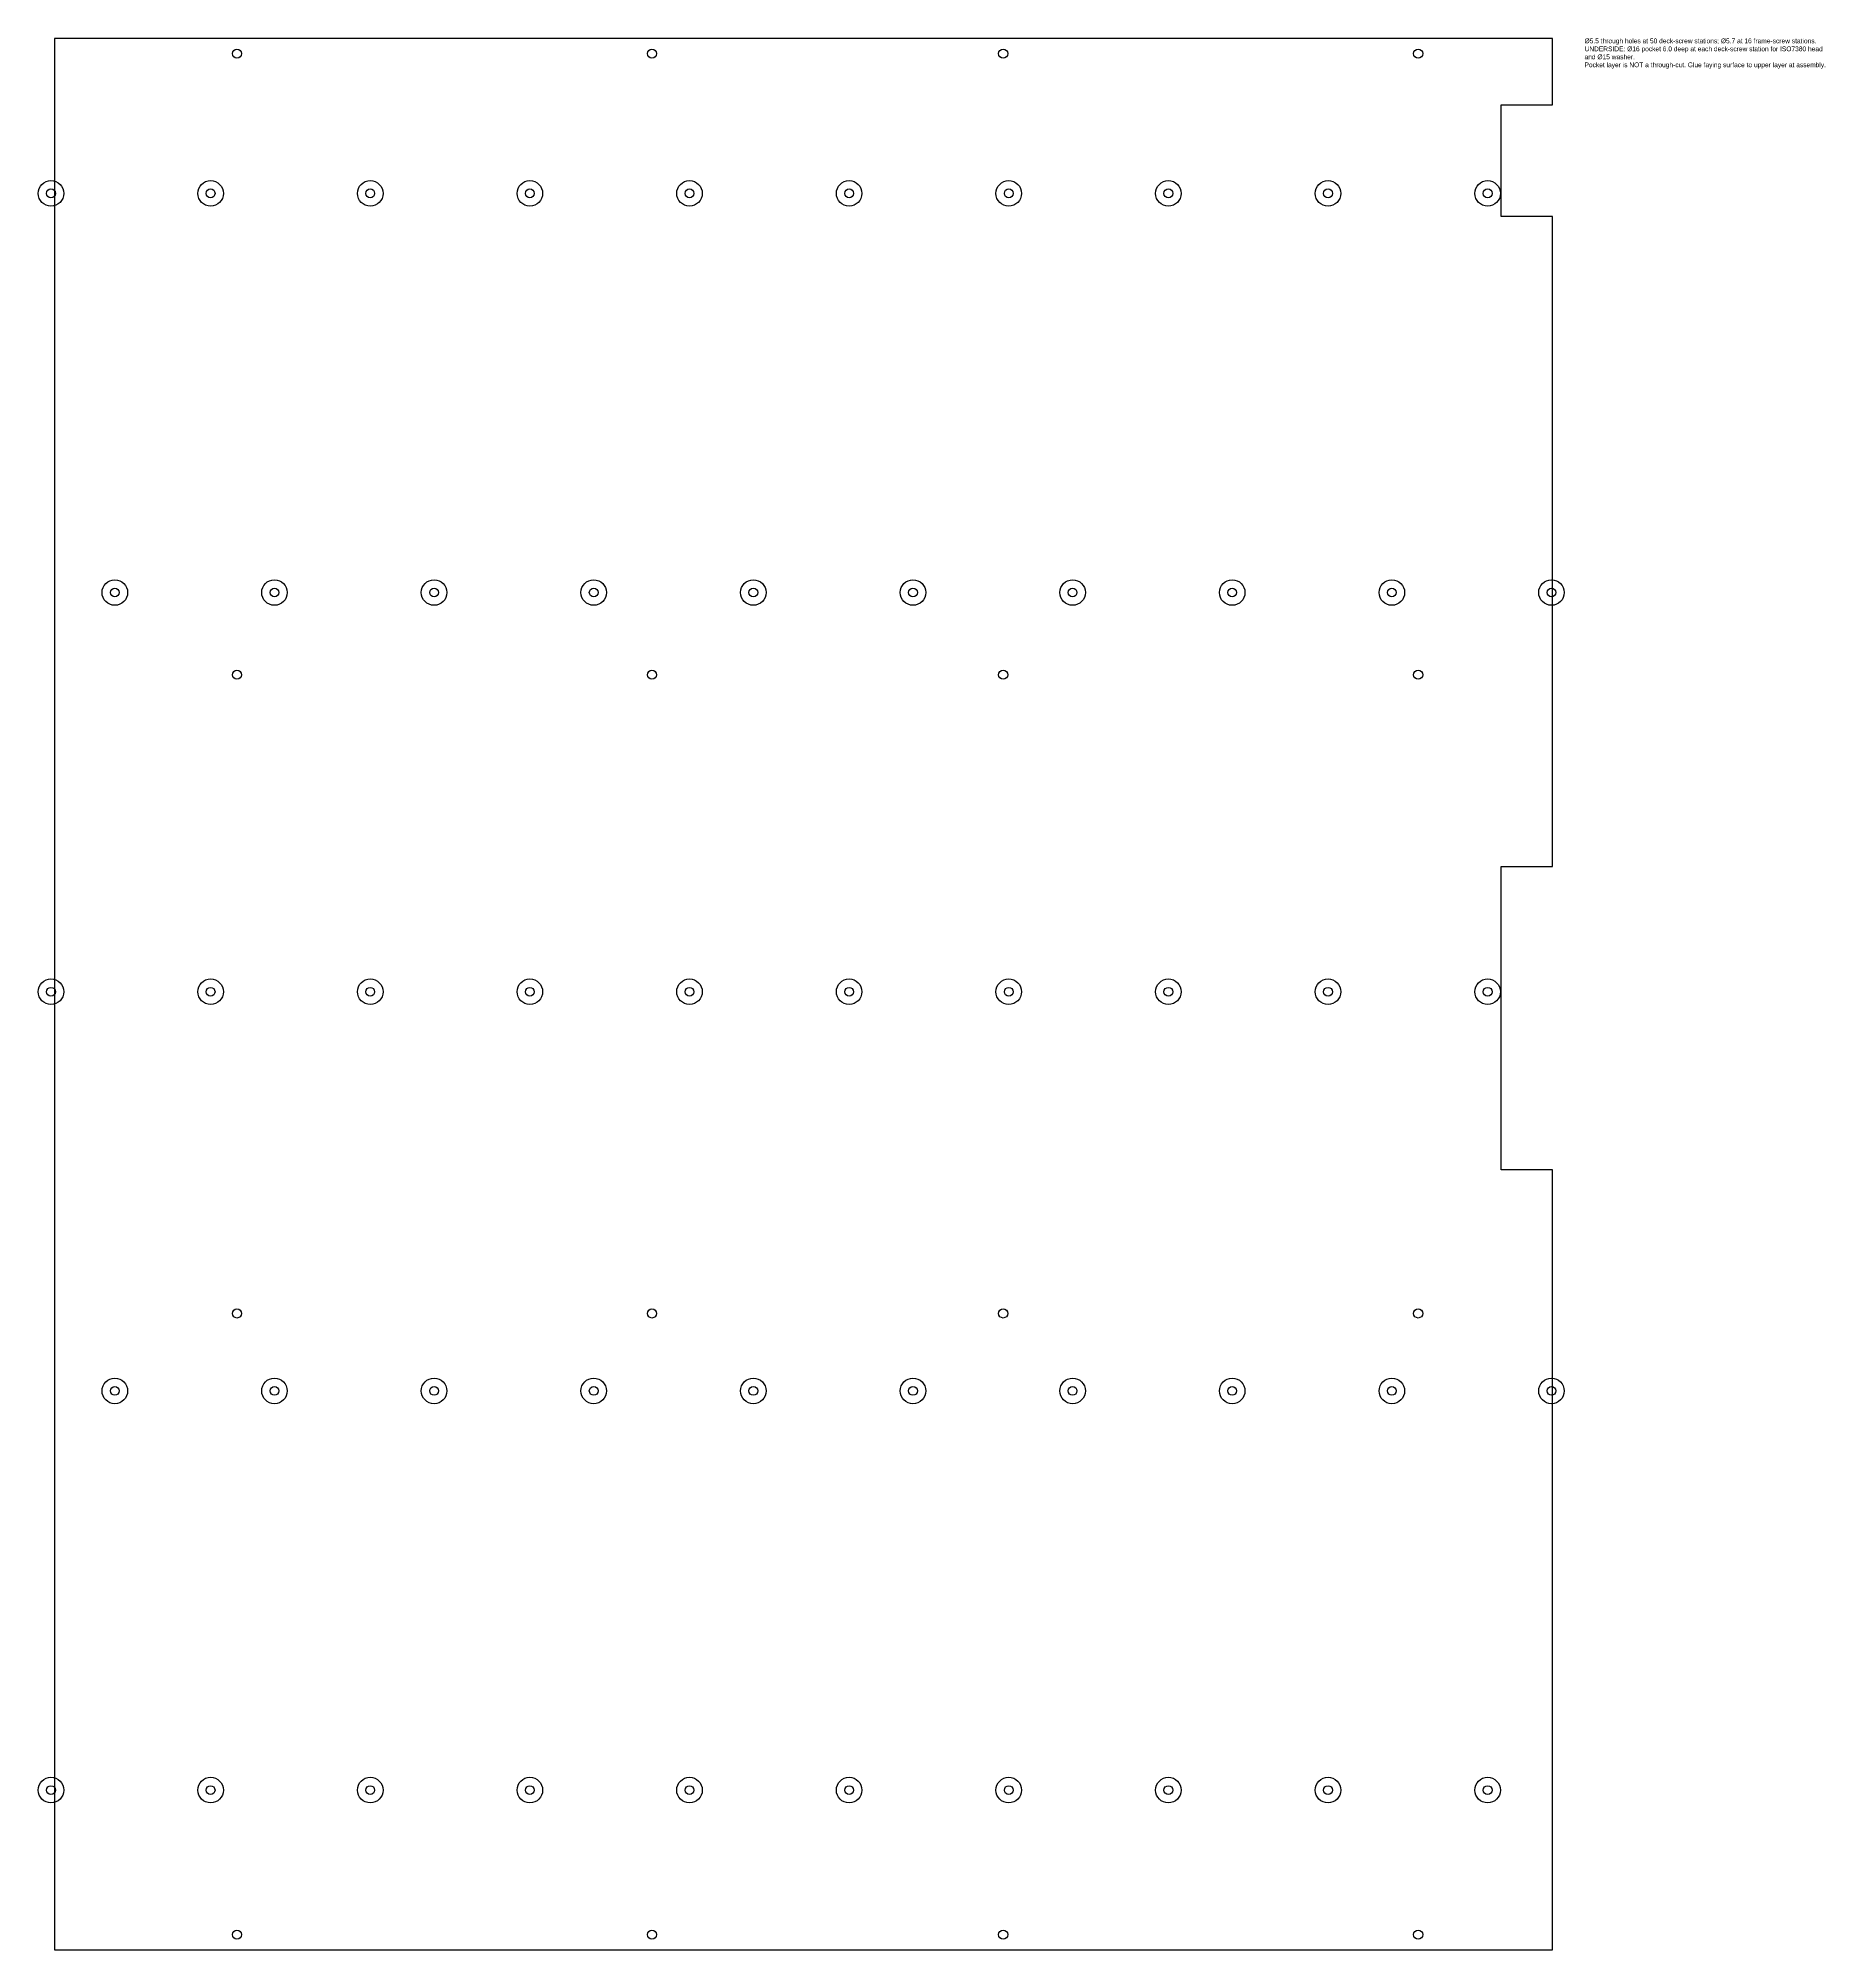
# Model space of a CAD drawing. Header units: millimetres. Extents: x -10 to 1105, y 0 to 1197.
import ezdxf

# ---------------------------------------------------------------- set-up
doc = ezdxf.new("R2010")
doc.units = ezdxf.units.MM
for name, color, linetype in [('CUT_HOLES', 7, 'Continuous'), ('CUT_OUTER', 7, 'Continuous'), ('MACHINING_NOTES', 7, 'Continuous'), ('MILL_UNDERSIDE_POCKET_DEPTH_6', 7, 'Continuous')]:
    doc.layers.add(name, color=color, linetype=linetype)

msp = doc.modelspace()

# ---------------------------------------------------------------- linework, layer by layer
at = {"layer": 'CUT_HOLES'}
for centre, radius in [((114.2, 1187.5), 2.85), ((374.2, 1187.5), 2.85), ((594.2, 1187.5), 2.85), ((854.2, 1187.5), 2.85), ((-2.3, 1100), 2.75), ((97.7, 1100), 2.75), ((197.7, 1100), 2.75), ((297.7, 1100), 2.75), ((397.7, 1100), 2.75), ((497.7, 1100), 2.75), ((597.7, 1100), 2.75), ((697.7, 1100), 2.75), ((797.7, 1100), 2.75), ((897.7, 1100), 2.75), ((37.7, 850), 2.75), ((137.7, 850), 2.75), ((237.7, 850), 2.75), ((337.7, 850), 2.75), ((437.7, 850), 2.75), ((537.7, 850), 2.75), ((637.7, 850), 2.75), ((737.7, 850), 2.75), ((837.7, 850), 2.75), ((937.7, 850), 2.75), ((114.2, 798.5), 2.85), ((374.2, 798.5), 2.85), ((594.2, 798.5), 2.85), ((854.2, 798.5), 2.85), ((-2.3, 600), 2.75), ((97.7, 600), 2.75), ((197.7, 600), 2.75), ((297.7, 600), 2.75), ((397.7, 600), 2.75), ((497.7, 600), 2.75), ((597.7, 600), 2.75), ((697.7, 600), 2.75), ((797.7, 600), 2.75), ((897.7, 600), 2.75), ((114.2, 398.5), 2.85), ((374.2, 398.5), 2.85), ((594.2, 398.5), 2.85), ((854.2, 398.5), 2.85), ((37.7, 350), 2.75), ((137.7, 350), 2.75), ((237.7, 350), 2.75), ((337.7, 350), 2.75), ((437.7, 350), 2.75), ((537.7, 350), 2.75), ((637.7, 350), 2.75), ((737.7, 350), 2.75), ((837.7, 350), 2.75), ((937.7, 350), 2.75), ((-2.3, 100), 2.75), ((97.7, 100), 2.75), ((197.7, 100), 2.75), ((297.7, 100), 2.75), ((397.7, 100), 2.75), ((497.7, 100), 2.75), ((597.7, 100), 2.75), ((697.7, 100), 2.75), ((797.7, 100), 2.75), ((897.7, 100), 2.75), ((114.2, 9.5), 2.85), ((374.2, 9.5), 2.85), ((594.2, 9.5), 2.85), ((854.2, 9.5), 2.85)]:
    msp.add_circle(centre, radius, dxfattribs=at)
at = {"layer": 'CUT_OUTER'}
msp.add_lwpolyline([(0, 0), (938.4, 0), (938.4, 488.5), (906.2, 488.5), (906.2, 678.5), (938.4, 678.5), (938.4, 1085.5), (906.2, 1085.5), (906.2, 1155.5), (938.4, 1155.5), (938.4, 1197), (0, 1197)], close=True, dxfattribs=at)
at = {"layer": 'MILL_UNDERSIDE_POCKET_DEPTH_6'}
for centre in [(-2.3, 1100), (97.7, 1100), (197.7, 1100), (297.7, 1100), (397.7, 1100), (497.7, 1100), (597.7, 1100), (697.7, 1100), (797.7, 1100), (897.7, 1100), (37.7, 850), (137.7, 850), (237.7, 850), (337.7, 850), (437.7, 850), (537.7, 850), (637.7, 850), (737.7, 850), (837.7, 850), (937.7, 850), (-2.3, 600), (97.7, 600), (197.7, 600), (297.7, 600), (397.7, 600), (497.7, 600), (597.7, 600), (697.7, 600), (797.7, 600), (897.7, 600), (37.7, 350), (137.7, 350), (237.7, 350), (337.7, 350), (437.7, 350), (537.7, 350), (637.7, 350), (737.7, 350), (837.7, 350), (937.7, 350), (-2.3, 100), (97.7, 100), (197.7, 100), (297.7, 100), (397.7, 100), (497.7, 100), (597.7, 100), (697.7, 100), (797.7, 100), (897.7, 100)]:
    msp.add_circle(centre, 8, dxfattribs=at)

# ---------------------------------------------------------------- texts
at = {"layer": 'MACHINING_NOTES', "insert": (958.4, 1197), "char_height": 3, "width": 150, "attachment_point": 1}
msp.add_mtext('Ø5.5 through holes at 50 deck-screw stations; Ø5.7 at 16 frame-screw stations.\\PUNDERSIDE: Ø16 pocket 6.0 deep at each deck-screw station for ISO7380 head and Ø15 washer.\\PPocket layer is NOT a through-cut. Glue faying surface to upper layer at assembly.', dxfattribs=at)

doc.saveas('drawing.dxf')
